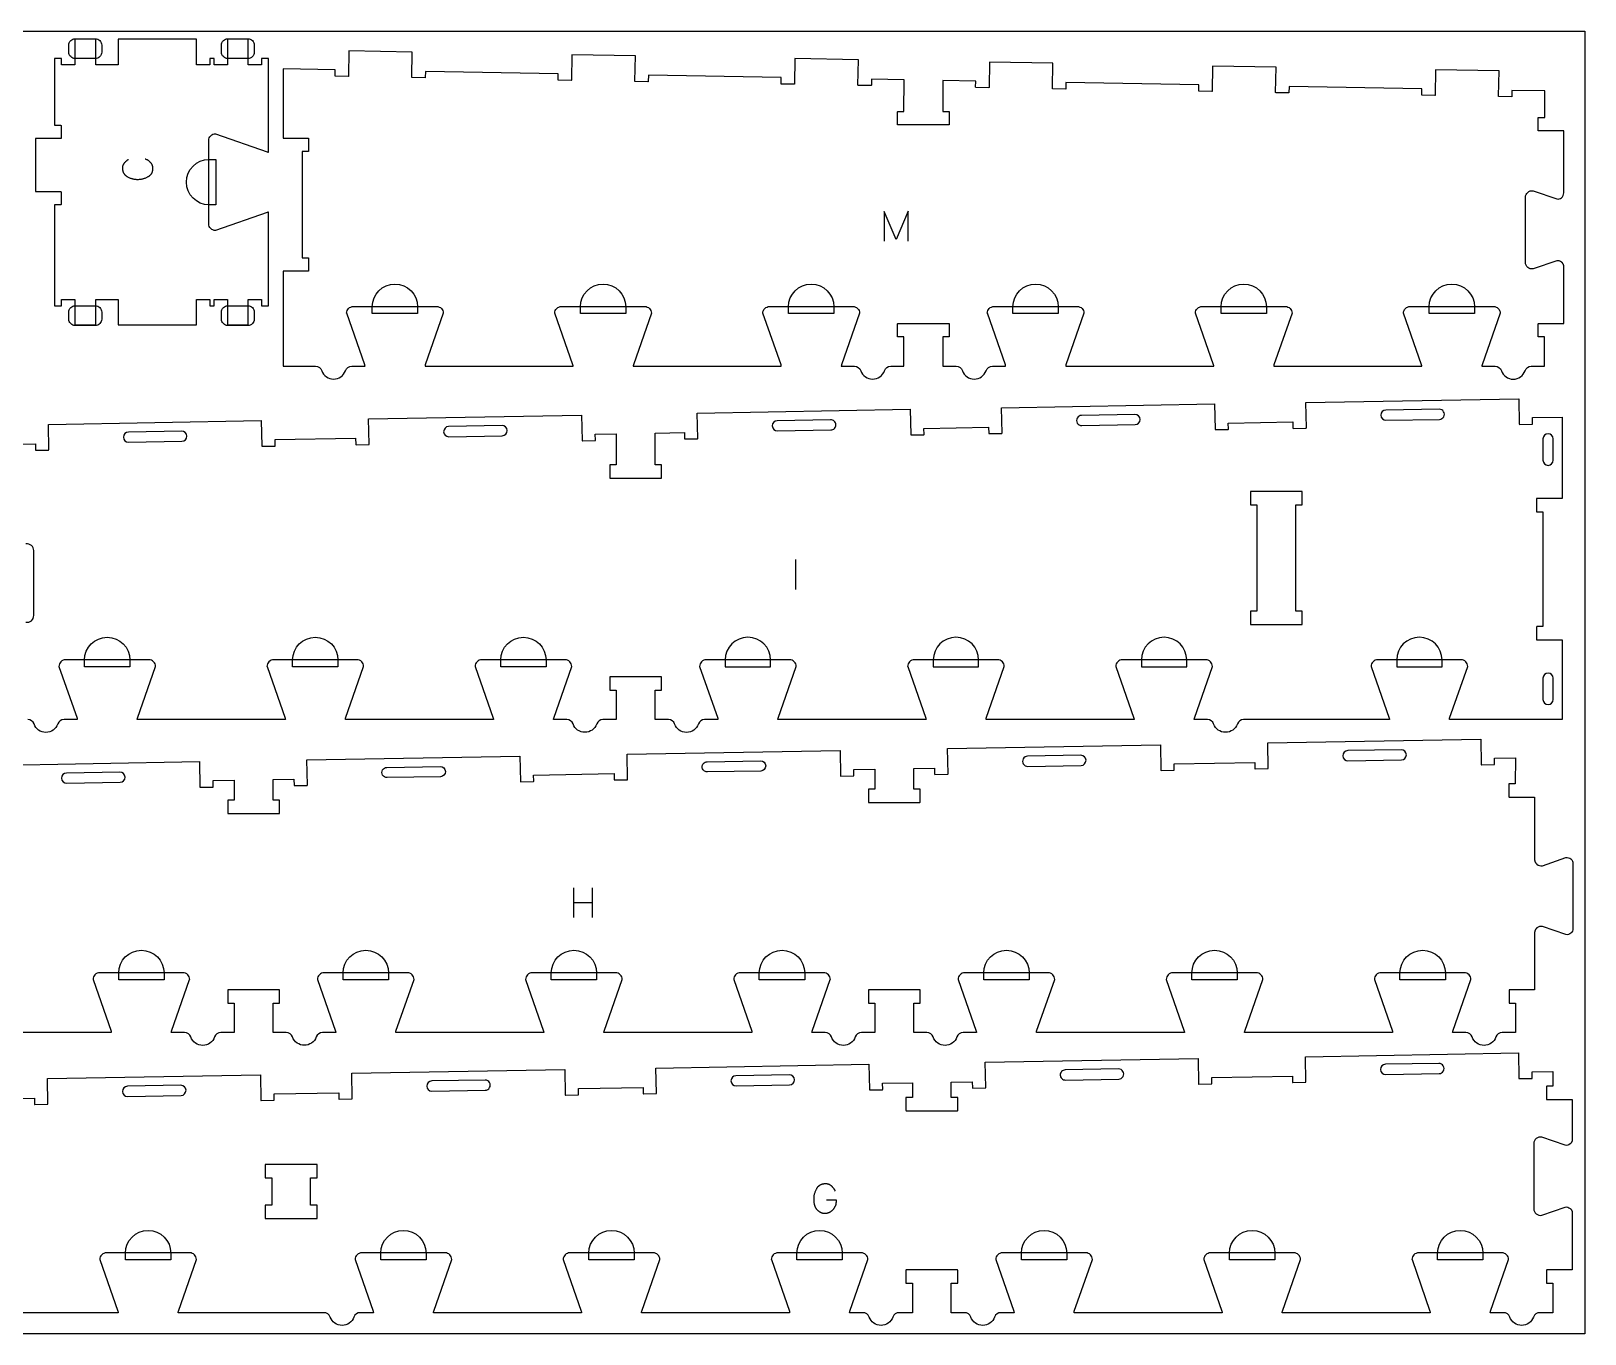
# Model space of a CAD drawing. Header units: millimetres. Extents: x -1220 to 1220, y -1930 to 1930.
# Drawn here: x -235 to 1220, y -610 to 610 of the extents above; entities that cross this region are included whole.
import ezdxf

# ---------------------------------------------------------------- set-up
doc = ezdxf.new("R2010")
doc.units = ezdxf.units.MM
for name, color, linetype, true_color in [('0_SHEET_SPRUCEPLY_2440X122', 1, 'Continuous', 0xff0000), ('1_ANYTOOL_1MMDEEP_LABELS_S', 2, 'Continuous', 0xffff00), ('3_ANYTOOL_CUTTHROUGH_INSID', 4, 'Continuous', 0x00ffff), ('4_ANYTOOL_CUTTHROUGH_OUTSI', 5, 'Continuous', 0x0000ff), ('5_ANYTOOL_HALF_MILL_9MM_IN', 3, 'Continuous', 0x00ff00)]:
    doc.layers.add(name, color=color, linetype=linetype, true_color=true_color)

msp = doc.modelspace()

# ---------------------------------------------------------------- linework, layer by layer
at = {"layer": '0_SHEET_SPRUCEPLY_2440X122'}
msp.add_lwpolyline([(1220, 610), (1220, -610), (-1220, -610), (-1220, 610)], close=True, dxfattribs=at)
at = {"layer": '1_ANYTOOL_1MMDEEP_LABELS_S'}
for points in [[(-128.4, 490.4), (-128, 490.3), (-127.7, 490.1), (-127.3, 489.9), (-126.9, 489.8), (-126.6, 489.6), (-126.3, 489.4), (-125.9, 489.2), (-125.6, 489), (-125.3, 488.7), (-125, 488.5), (-124.7, 488.3), (-124.4, 488), (-124.2, 487.7), (-123.9, 487.5), (-123.7, 487.2), (-123.4, 486.9), (-123.2, 486.6), (-123, 486.5), (-122.9, 486.3), (-122.8, 486.2), (-122.7, 486), (-122.6, 485.8), (-122.5, 485.7), (-122.4, 485.5), (-122.3, 485.4), (-122.3, 485.2), (-122.2, 485), (-122.1, 484.8), (-122, 484.7), (-122, 484.5), (-121.9, 484.3), (-121.8, 484.1), (-121.8, 484), (-121.7, 483.8), (-121.7, 483.6), (-121.6, 483.4), (-121.6, 483.2), (-121.6, 483), (-121.5, 482.8), (-121.5, 482.6), (-121.5, 482.4), (-121.5, 482.3), (-121.4, 482), (-121.4, 481.8), (-121.4, 481.6), (-121.4, 481.4), (-121.4, 481.2), (-121.4, 480.9), (-121.4, 480.6), (-121.4, 480.3), (-121.5, 480), (-121.5, 479.7), (-121.6, 479.4), (-121.6, 479.1), (-121.7, 478.8), (-121.7, 478.5), (-121.8, 478.2), (-121.9, 478), (-122, 477.7), (-122.1, 477.4), (-122.2, 477.3), (-122.2, 477.2), (-122.3, 477.1), (-122.4, 476.9), (-122.4, 476.8), (-122.5, 476.7), (-122.6, 476.6), (-122.6, 476.5), (-122.7, 476.3), (-122.8, 476.2), (-122.9, 476.1), (-123, 476), (-123.1, 475.8), (-123.3, 475.5), (-123.5, 475.3), (-123.7, 475.1), (-123.9, 474.9), (-124.1, 474.7), (-124.3, 474.5), (-124.5, 474.3), (-124.8, 474.1), (-125, 473.9), (-125.3, 473.8), (-125.5, 473.6), (-125.8, 473.4), (-126.4, 473.1), (-126.9, 472.8), (-127.5, 472.5), (-128, 472.3), (-128.6, 472.1), (-129.2, 471.8), (-129.8, 471.6), (-130.4, 471.5), (-131, 471.3), (-131.6, 471.2), (-132.2, 471.1), (-132.8, 471), (-133.5, 470.9), (-134.1, 470.9), (-134.8, 470.8), (-135.4, 470.8), (-136.1, 470.8), (-136.7, 470.9), (-137.3, 470.9), (-138, 471), (-138.6, 471.1), (-139.2, 471.2), (-139.8, 471.3), (-140.4, 471.5), (-141, 471.7), (-141.6, 471.9), (-142.2, 472.1), (-142.8, 472.3), (-143.4, 472.6), (-143.9, 472.8), (-144.5, 473.1), (-145, 473.5), (-145.3, 473.6), (-145.6, 473.8), (-145.8, 474), (-146.1, 474.2), (-146.3, 474.4), (-146.5, 474.6), (-146.7, 474.8), (-146.9, 475), (-147.1, 475.2), (-147.3, 475.4), (-147.5, 475.6), (-147.7, 475.9), (-147.8, 476), (-147.9, 476.1), (-147.9, 476.2), (-148, 476.3), (-148.1, 476.5), (-148.2, 476.6), (-148.2, 476.7), (-148.3, 476.8), (-148.4, 477.1), (-148.6, 477.3), (-148.7, 477.6), (-148.8, 477.9), (-148.9, 478.2), (-149, 478.4), (-149.1, 478.7), (-149.1, 479), (-149.2, 479.3), (-149.2, 479.6), (-149.3, 479.9), (-149.3, 480.2), (-149.4, 480.6), (-149.4, 480.9), (-149.4, 481.2), (-149.4, 481.5), (-149.4, 481.9), (-149.4, 482.3), (-149.4, 482.4), (-149.3, 482.6), (-149.3, 482.8), (-149.3, 482.9), (-149.3, 483.1), (-149.3, 483.3), (-149.2, 483.4), (-149.2, 483.6), (-149.2, 483.7), (-149.1, 483.9), (-149.1, 484.1), (-149, 484.2), (-149, 484.4), (-148.9, 484.5), (-148.9, 484.7), (-148.8, 484.8), (-148.7, 484.9), (-148.7, 485.1), (-148.6, 485.2), (-148.5, 485.4), (-148.5, 485.5), (-148.4, 485.6), (-148.3, 485.8), (-148.2, 485.9), (-148.2, 486), (-148.1, 486.2), (-148, 486.3), (-147.9, 486.4), (-147.7, 486.7), (-147.5, 486.9), (-147.3, 487.2), (-147.1, 487.4), (-146.8, 487.6), (-146.6, 487.8), (-146.4, 488.1), (-146.1, 488.3), (-145.9, 488.5), (-145.6, 488.7), (-145.4, 488.9), (-145.1, 489.1), (-144.8, 489.3), (-144.5, 489.4), (-144.3, 489.6), (-144, 489.8)], [(586.2, 413.3), (586.2, 441.3), (575, 414.8), (563.8, 441.1), (563.8, 413.3)], [(480.6, 115.1), (480.6, 87.1)], [(273.2, -220.2), (273.2, -192.2)], [(290.3, -192.2), (290.3, -220.2)], [(273.2, -205.9), (290.3, -205.9)], [(509.8, -484.4), (518.9, -484.4), (518.9, -485.2), (518.9, -485.6), (518.8, -485.9), (518.8, -486.3), (518.7, -486.7), (518.7, -487), (518.6, -487.4), (518.6, -487.7), (518.5, -488.1), (518.4, -488.4), (518.3, -488.7), (518.3, -489), (518.2, -489.3), (518.1, -489.7), (518, -490), (517.8, -490.3), (517.7, -490.5), (517.6, -490.8), (517.5, -491.1), (517.3, -491.4), (517.2, -491.6), (517, -491.9), (516.9, -492.2), (516.7, -492.4), (516.6, -492.6), (516.4, -492.9), (516.2, -493.1), (516, -493.3), (515.8, -493.6), (515.6, -493.8), (515.4, -494), (515, -494.4), (514.8, -494.6), (514.6, -494.8), (514.4, -494.9), (514.2, -495.1), (514, -495.3), (513.8, -495.4), (513.5, -495.6), (513.3, -495.7), (513.1, -495.9), (512.9, -496), (512.7, -496.1), (512.4, -496.2), (512.2, -496.3), (512, -496.5), (511.8, -496.6), (511.5, -496.6), (511.3, -496.7), (511.1, -496.8), (510.9, -496.9), (510.6, -497), (510.4, -497), (510.2, -497.1), (509.9, -497.1), (509.7, -497.2), (509.5, -497.2), (509.2, -497.2), (509, -497.3), (508.8, -497.3), (508.5, -497.3), (508.3, -497.3), (508, -497.3), (507.8, -497.3), (507.5, -497.3), (507.3, -497.3), (507.1, -497.2), (506.8, -497.2), (506.6, -497.2), (506.4, -497.1), (506.1, -497.1), (505.9, -497), (505.7, -496.9), (505.5, -496.9), (505.2, -496.8), (505, -496.7), (504.8, -496.6), (504.6, -496.5), (504.3, -496.4), (504.1, -496.3), (503.9, -496.2), (503.7, -496), (503.5, -495.9), (503.3, -495.8), (503, -495.6), (502.8, -495.5), (502.6, -495.3), (502.4, -495.2), (502.2, -495), (502, -494.8), (501.8, -494.6), (501.6, -494.4), (501.4, -494.2), (501.2, -494), (501, -493.8), (500.8, -493.6), (500.6, -493.4), (500.4, -493.1), (500.3, -492.9), (500.1, -492.7), (499.9, -492.4), (499.8, -492.1), (499.6, -491.9), (499.5, -491.6), (499.4, -491.3), (499.2, -491), (499.1, -490.7), (499, -490.4), (498.9, -490.1), (498.8, -489.8), (498.7, -489.5), (498.6, -489.1), (498.5, -488.8), (498.4, -488.5), (498.4, -488.1), (498.3, -487.7), (498.2, -487.4), (498.2, -487), (498.1, -486.6), (498.1, -486.2), (498, -485.4), (498, -484.6), (498, -483.7), (498, -483.1), (498, -482.5), (498.1, -481.9), (498.1, -481.2), (498.2, -480.6), (498.3, -480), (498.5, -479.4), (498.6, -478.8), (498.8, -478.2), (499, -477.6), (499.2, -476.9), (499.4, -476.3), (499.6, -475.8), (499.9, -475.2), (500.2, -474.6), (500.5, -474), (500.6, -473.7), (500.8, -473.4), (501, -473.1), (501.2, -472.9), (501.3, -472.6), (501.4, -472.5), (501.5, -472.4), (501.6, -472.3), (501.7, -472.1), (501.8, -472), (501.9, -471.9), (502, -471.8), (502.2, -471.7), (502.3, -471.6), (502.4, -471.5), (502.5, -471.4), (502.6, -471.3), (502.7, -471.2), (502.8, -471.1), (503, -471), (503.1, -470.9), (503.2, -470.8), (503.3, -470.8), (503.5, -470.7), (503.6, -470.6), (503.7, -470.5), (503.8, -470.4), (504, -470.4), (504.1, -470.3), (504.2, -470.2), (504.4, -470.2), (504.5, -470.1), (504.7, -470), (504.8, -470), (504.9, -469.9), (505.1, -469.9), (505.2, -469.8), (505.5, -469.7), (505.8, -469.6), (506.2, -469.6), (506.5, -469.5), (506.8, -469.4), (507.1, -469.4), (507.5, -469.3), (507.8, -469.3), (508.2, -469.3), (508.5, -469.3), (508.9, -469.3), (509.1, -469.3), (509.3, -469.3), (509.5, -469.3), (509.7, -469.3), (509.9, -469.3), (510.1, -469.3), (510.3, -469.4), (510.5, -469.4), (510.7, -469.4), (510.9, -469.5), (511.1, -469.5), (511.2, -469.6), (511.4, -469.6), (511.6, -469.7), (511.8, -469.7), (511.9, -469.8), (512.1, -469.9), (512.3, -469.9), (512.4, -470), (512.6, -470.1), (512.8, -470.2), (512.9, -470.3), (513.1, -470.4), (513.2, -470.5), (513.4, -470.6), (513.5, -470.7), (513.7, -470.8), (513.8, -470.9), (513.9, -471), (514.1, -471.1), (514.2, -471.3), (514.3, -471.4), (514.9, -471.9), (515.1, -472.2), (515.4, -472.5), (515.6, -472.8), (515.8, -473.1), (516.1, -473.3), (516.3, -473.6), (516.5, -473.9), (516.7, -474.3), (516.9, -474.6), (517.1, -474.9), (517.3, -475.2), (517.4, -475.5), (517.6, -475.9), (517.8, -476.2)]]:
    msp.add_lwpolyline(points, dxfattribs=at)
at = {"layer": '3_ANYTOOL_CUTTHROUGH_INSID'}
for points in [[(748.6, 250.1, 1), (748.7, 240.6), (798.7, 241.5, 1), (798.6, 251)], [(1033.5, 255.1, 1), (1033.7, 245.6), (1083.7, 246.4, 1), (1083.5, 255.9)], [(-144.1, 234.5, 1), (-144, 225), (-94, 225.9, 1), (-94.2, 235.4)], [(155.8, 239.7, 1), (156, 230.2), (206, 231.1, 1), (205.8, 240.6)], [(463.6, 245.1, 1), (463.8, 235.6), (513.8, 236.5, 0.414214), (518.5, 241.3, 0.414214), (513.6, 246)], [(1190.2, 208.1), (1190.2, 228.1, 1), (1180.7, 228.1), (1180.7, 208.1, 1)], [(1190.2, 4.1, 1), (1180.7, 4.1), (1180.7, -15.9, 1), (1190.2, -15.9)], [(698, -69.1, 1), (698.1, -78.6), (748.1, -77.7, 1), (747.9, -68.2)], [(997.9, -63.8, 1), (998.1, -73.3), (1048.1, -72.5, 1), (1047.9, -63)], [(-202.1, -84.8, 1), (-201.9, -94.3), (-151.9, -93.4, 1), (-152.1, -83.9)], [(98, -79.5), (147.9, -78.7, -1), (148.1, -88.2), (98.1, -89, -1)], [(397.9, -74.3), (447.9, -73.4, -1), (448.1, -82.9), (398.1, -83.8, -0.414214), (393.2, -79.1, -0.414214)], [(733.2, -362.8, 0.414214), (728.6, -367.6, 0.414214), (733.4, -372.3), (783.4, -371.4, 1), (783.2, -361.9)], [(1033.2, -357.5, 1), (1033.4, -367), (1083.4, -366.2, 1), (1083.2, -356.7)], [(-145, -378.1, 1), (-144.8, -387.6), (-94.8, -386.7, 1), (-95, -377.2)], [(140, -373.1, 1), (140.1, -382.6), (190.1, -381.8, 1), (190, -372.3)], [(424.9, -368.2, 1), (425.1, -377.7), (475.1, -376.8, 1), (474.9, -367.3)]]:
    msp.add_lwpolyline(points, format="xyb", close=True, dxfattribs=at)
for points in [[(949.2, 166.4), (955.2, 166.4), (955.2, 178.9), (906.7, 178.9), (906.7, 166.4), (912.7, 166.4), (912.7, 66.9), (906.7, 66.9), (906.7, 54.4), (955.2, 54.4), (955.2, 66.9), (949.2, 66.9)], [(-9.9, -463.8), (-9.9, -489.3), (-15.9, -489.3), (-15.9, -501.8), (32.6, -501.8), (32.6, -489.3), (26.6, -489.3), (26.6, -463.8), (32.6, -463.8), (32.6, -451.3), (-15.9, -451.3), (-15.9, -463.8)]]:
    msp.add_lwpolyline(points, close=True, dxfattribs=at)
at = {"layer": '4_ANYTOOL_CUTTHROUGH_OUTSI'}
for points in [[(-12.8, 496.6), (-12.8, 584.3), (-19.3, 584.3), (-19.3, 578.5), (-19.3, 578.5, -0.414214), (-19.5, 578.3), (-31.5, 578.3, -0.414214), (-31.8, 578.5), (-31.8, 602.3), (-51.3, 602.3), (-51.3, 578.5), (-51.3, 578.5, -0.414214), (-51.5, 578.3), (-63.5, 578.3, -0.414214), (-63.8, 578.5), (-63.8, 584.3), (-67.8, 584.3), (-67.8, 578.5), (-67.8, 578.5, -0.414214), (-68, 578.3), (-80, 578.3, -0.414214), (-80.3, 578.5), (-80.3, 602.3), (-153.8, 602.3), (-153.8, 578.5), (-153.8, 578.5, -0.4142), (-154, 578.3), (-174.5, 578.3, -0.414227), (-174.7, 578.5), (-174.7, 602.3), (-194.2, 602.3), (-194.2, 578.5), (-194.2, 578.5, -0.414214), (-194.5, 578.3), (-206.5, 578.3, -0.414214), (-206.7, 578.5), (-206.7, 584.3), (-213.2, 584.3), (-213.2, 521.8), (-207.5, 521.8), (-207.5, 521.8, -0.414214), (-207.2, 521.5), (-207.2, 509.5, -0.414214), (-207.5, 509.3), (-231.2, 509.3), (-231.2, 459.8), (-207.5, 459.8), (-207.5, 459.8, -0.414214), (-207.2, 459.5), (-207.2, 447.5, -0.414214), (-207.5, 447.3), (-213.2, 447.3), (-213.2, 352.8), (-206.7, 352.8), (-206.7, 358.5), (-206.7, 358.5, -0.414214), (-206.5, 358.8), (-194.5, 358.8, -0.414214), (-194.2, 358.5), (-194.2, 334.8), (-174.7, 334.8), (-174.7, 358.5), (-174.7, 358.5, -0.414223), (-174.5, 358.8), (-154, 358.8, -0.414204), (-153.8, 358.5), (-153.8, 334.8), (-80.3, 334.8), (-80.3, 358.5), (-80.3, 358.5, -0.414214), (-80, 358.8), (-68, 358.8, -0.414214), (-67.8, 358.5), (-67.8, 352.8), (-63.8, 352.8), (-63.8, 358.5), (-63.8, 358.5, -0.414214), (-63.5, 358.8), (-51.5, 358.8, -0.414214), (-51.3, 358.5), (-51.3, 334.8), (-31.8, 334.8), (-31.8, 358.5), (-31.8, 358.5, -0.414214), (-31.5, 358.8), (-19.5, 358.8, -0.414214), (-19.3, 358.5), (-19.3, 352.8), (-12.8, 352.8), (-12.8, 440.4), (-12.8, 440.4, 0.061485), (-14.2, 440.2), (-62.4, 423.3, -0.084368), (-62.5, 423.3, -0.414214), (-68.8, 429.5), (-68.8, 507.5, -0.414214), (-62.5, 513.8, -0.084368), (-62.4, 513.8), (-14.2, 496.9, 0.061485)], [(541.8, 291.9, 0.317837), (552.9, 284.1, 0.317837), (564, 291.9, -0.317837), (569.8, 296.1), (582.2, 296.1), (582.2, 323.6), (576.5, 323.6), (576.5, 323.6, -0.414214), (576.2, 323.8), (576.2, 335.8, -0.414214), (576.5, 336.1), (624.5, 336.1, -0.414214), (624.7, 335.8), (624.7, 323.8, -0.414214), (624.5, 323.6), (618.7, 323.6), (618.7, 296.1), (631.2, 296.1), (631.2, 296.1, -0.317837), (637, 291.9, 0.317837), (648.1, 284.1, 0.317837), (659.2, 291.9, -0.317837), (665.1, 296.1), (677.5, 296.1), (677.5, 296.3), (677.5, 296.5), (677.4, 296.6), (677.4, 296.8), (677.4, 297), (677.4, 297.1), (677.3, 297.3), (677.3, 297.5), (660.4, 345.8, -0.084368), (660.3, 345.8, -0.414214), (666.6, 352.1), (744.6, 352.1, -0.414214), (750.8, 345.8, -0.084368), (750.8, 345.8), (733.9, 297.5), (733.9, 297.3), (733.8, 297.1), (733.8, 297), (733.8, 296.8), (733.8, 296.6), (733.7, 296.5), (733.7, 296.3), (733.7, 296.1), (872.4, 296.1, 0.061485), (872.2, 297.5), (855.3, 345.8, -0.084368), (855.2, 345.8, -0.414214), (861.5, 352.1), (939.5, 352.1, -0.414214), (945.7, 345.8, -0.084368), (945.7, 345.8), (928.8, 297.5, 0.061485), (928.6, 296.1), (1067.3, 296.1), (1067.3, 296.3), (1067.3, 296.5), (1067.2, 296.6), (1067.2, 296.8), (1067.2, 297), (1067.2, 297.1), (1067.1, 297.3), (1067.1, 297.5), (1050.2, 345.8, -0.084368), (1050.1, 345.8, -0.414214), (1056.4, 352.1), (1134.4, 352.1, -0.414214), (1140.6, 345.8, -0.084368), (1140.6, 345.8), (1123.7, 297.5), (1123.7, 297.3), (1123.6, 297.1), (1123.6, 297), (1123.6, 296.8), (1123.6, 296.6), (1123.5, 296.5), (1123.5, 296.3), (1123.5, 296.1), (1135.9, 296.1, -0.317837), (1141.8, 291.9, 0.707107), (1164, 291.9, -0.317837), (1169.8, 296.1), (1182.2, 296.1), (1182.2, 323.6), (1176.5, 323.6), (1176.5, 323.6, -0.414214), (1176.2, 323.8), (1176.2, 335.8, -0.414214), (1176.5, 336.1), (1200.2, 336.1), (1200.2, 389.3), (1200.2, 389.3), (1200.2, 389.4), (1200.2, 389.6), (1200.2, 389.7), (1200.2, 389.9), (1200.2, 390), (1200.2, 390.2), (1200.1, 390.3), (1200.1, 390.5), (1200.1, 390.6), (1200, 390.8), (1200, 390.9), (1200, 391.1), (1199.9, 391.2), (1199.8, 391.4), (1199.8, 391.5), (1199.7, 391.7), (1199.6, 391.8), (1199.6, 392), (1199.5, 392.1), (1199.4, 392.2), (1199.3, 392.4), (1199.2, 392.5), (1199.2, 392.6), (1199.1, 392.8), (1199, 392.9), (1198.9, 393), (1198.8, 393.1), (1198.7, 393.2), (1198.6, 393.3), (1198.4, 393.5), (1198.3, 393.6), (1198.2, 393.7, 0.219504), (1193.6, 394.9), (1171.6, 387.3, -0.042509), (1171.5, 387.3, -0.220464), (1166.5, 388.7, -0.220464), (1164.2, 393.4), (1164.2, 454.3, -0.220464), (1166.5, 459, -0.220464), (1171.5, 460.4, -0.042509), (1171.6, 460.4), (1193.6, 452.8, 0.219504), (1198.2, 454, 0.220464), (1200.2, 458.4), (1200.2, 516.6), (1176.5, 516.6), (1176.5, 516.6, -0.414214), (1176.3, 516.8), (1176.3, 528.8, -0.414214), (1176.5, 529.1), (1182.3, 529.1), (1182.3, 553.9), (1151.7, 554.4), (1151.6, 548.7), (1151.6, 548.7, -0.414214), (1151.4, 548.4), (1139.4, 548.7, -0.414214), (1139.1, 548.9), (1139.6, 572.7), (1080.1, 573.7), (1079.7, 550), (1079.7, 550, -0.414214), (1079.4, 549.7), (1067.4, 549.9, -0.414214), (1067.2, 550.2), (1067.3, 555.9), (942.9, 558.1), (942.8, 552.3), (942.8, 552.3, -0.414214), (942.5, 552.1), (930.5, 552.3, -0.414214), (930.3, 552.6), (930.7, 576.3), (871.2, 577.3), (870.8, 553.6), (870.8, 553.6, -0.414214), (870.5, 553.4), (858.5, 553.6, -0.414214), (858.3, 553.8), (858.4, 559.6), (734, 561.7), (733.9, 556), (733.9, 556, -0.414214), (733.7, 555.7), (721.7, 556, -0.414214), (721.4, 556.2), (721.8, 580), (662.3, 581), (661.9, 557.2), (661.9, 557.2, -0.414214), (661.7, 557), (649.7, 557.2, -0.414214), (649.4, 557.5), (649.5, 563.2), (618.7, 563.7), (618.7, 534.6), (624.5, 534.6), (624.5, 534.6, -0.414214), (624.7, 534.3), (624.7, 522.3, -0.414214), (624.5, 522.1), (576.5, 522.1, -0.414214), (576.2, 522.3), (576.2, 534.3, -0.414214), (576.5, 534.6), (582.2, 534.6), (582.3, 564.4), (551.8, 564.9), (551.7, 559.2), (551.7, 559.2, -0.414214), (551.4, 558.9), (539.4, 559.1, -0.414214), (539.2, 559.4), (539.6, 583.1), (480.1, 584.2), (479.7, 560.4), (479.7, 560.4, -0.414214), (479.4, 560.2), (467.4, 560.4, -0.414214), (467.2, 560.6), (467.3, 566.4), (342.9, 568.6), (342.8, 562.8), (342.8, 562.8, -0.414214), (342.5, 562.6), (330.5, 562.8, -0.414214), (330.3, 563), (330.7, 586.8), (271.2, 587.8), (270.8, 564.1), (270.8, 564.1, -0.414214), (270.6, 563.8), (258.6, 564, -0.414214), (258.3, 564.3), (258.4, 570), (134, 572.2), (133.9, 566.5), (133.9, 566.5, -0.414214), (133.7, 566.2), (121.7, 566.4, -0.414214), (121.4, 566.7), (121.8, 590.4), (62.4, 591.5), (61.9, 567.7), (61.9, 567.7, -0.414214), (61.7, 567.5), (49.7, 567.7, -0.414214), (49.4, 567.9), (49.5, 573.7), (0.7, 574.5), (0.7, 509.7), (24.5, 509.7), (24.5, 509.7, -0.414214), (24.7, 509.5), (24.7, 497.5, -0.414214), (24.5, 497.2), (18.7, 497.2), (18.7, 397.7), (24.5, 397.7), (24.5, 397.7, -0.414214), (24.7, 397.5), (24.7, 385.5, -0.414214), (24.5, 385.2), (0.7, 385.2), (0.7, 296.1), (31.2, 296.1), (31.2, 296.1, -0.317837), (37, 291.9, 0.317837), (48.1, 284.1, 0.317837), (59.2, 291.9, -0.317837), (65.1, 296.1), (77.5, 296.1, 0.061485), (77.3, 297.5), (60.4, 345.8, -0.084368), (60.3, 345.8, -0.414214), (66.6, 352.1), (144.6, 352.1, -0.414214), (150.8, 345.8, -0.084368), (150.8, 345.8), (133.9, 297.5, 0.061485), (133.7, 296.1), (272.4, 296.1), (272.4, 296.3), (272.4, 296.5), (272.3, 296.6), (272.3, 296.8), (272.3, 297), (272.3, 297.1), (272.2, 297.3), (272.2, 297.5), (255.3, 345.8, -0.084368), (255.2, 345.8, -0.414214), (261.5, 352.1), (339.5, 352.1, -0.414214), (345.7, 345.8, -0.084368), (345.7, 345.8), (328.8, 297.5), (328.8, 297.3), (328.7, 297.1), (328.7, 297), (328.7, 296.8), (328.7, 296.6), (328.6, 296.5), (328.6, 296.3), (328.6, 296.1), (467.3, 296.1), (467.3, 296.3), (467.3, 296.5), (467.2, 296.6), (467.2, 296.8), (467.2, 297), (467.2, 297.1), (467.1, 297.3), (467.1, 297.5), (450.2, 345.8, -0.084368), (450.1, 345.8, -0.414214), (456.4, 352.1), (534.4, 352.1, -0.414214), (540.6, 345.8, -0.084368), (540.6, 345.8), (523.7, 297.5), (523.7, 297.3), (523.6, 297.1), (523.6, 297), (523.6, 296.8), (523.6, 296.6), (523.5, 296.5), (523.5, 296.3), (523.5, 296.1), (535.9, 296.1, -0.317837)]]:
    msp.add_lwpolyline(points, format="xyb", close=True, dxfattribs=at)
for points in [[(-250.8, 223.1), (-231.2, 223.5), (-231.1, 217.7), (-231.1, 217.7, 0.414214), (-230.9, 217.5), (-218.9, 217.7, 0.414214), (-218.6, 218), (-219, 241.7), (-19.6, 245.2), (-19.1, 221.4), (-19.1, 221.4, 0.414214), (-18.9, 221.2), (-6.9, 221.4, 0.414214), (-6.6, 221.7), (-6.7, 227.4), (68.7, 228.7), (68.8, 223), (68.8, 223, 0.414214), (69.1, 222.7), (81.1, 222.9, 0.414214), (81.3, 223.2), (80.9, 246.9), (280.4, 250.4), (280.8, 226.7), (280.8, 226.7, 0.414214), (281.1, 226.4), (293.1, 226.6, 0.414214), (293.3, 226.9), (293.2, 232.6), (312.8, 233), (312.7, 203.8), (307, 203.8), (307, 203.8, 0.414214), (306.7, 203.5), (306.7, 191.5, 0.414214), (307, 191.3), (355, 191.3, 0.414214), (355.2, 191.5), (355.2, 203.5, 0.414214), (355, 203.8), (349.2, 203.8), (349.2, 233.6), (376.6, 234.1), (376.7, 228.3), (376.7, 228.3, 0.414214), (376.9, 228.1), (388.9, 228.3, 0.414214), (389.2, 228.6), (388.7, 252.3), (588.2, 255.8), (588.6, 232), (588.6, 232, 0.414214), (588.9, 231.8), (600.9, 232, 0.414214), (601.1, 232.3), (601, 238), (661.5, 239.1), (661.6, 233.3), (661.6, 233.3, 0.414214), (661.9, 233.1), (673.9, 233.3, 0.414214), (674.1, 233.5), (673.7, 257.3), (873.2, 260.8), (873.6, 237), (873.6, 237, 0.414214), (873.8, 236.8), (885.8, 237, 0.414214), (886.1, 237.2), (886, 243), (946.5, 244), (946.6, 238.3), (946.6, 238.3, 0.414214), (946.8, 238), (958.8, 238.3, 0.414214), (959.1, 238.5), (958.7, 262.3), (1158.1, 265.7), (1158.5, 242), (1158.5, 242, 0.414214), (1158.8, 241.7), (1170.8, 242, 0.414214), (1171, 242.2), (1170.9, 248), (1198.7, 248.4), (1198.7, 172.3), (1175, 172.3), (1175, 172.3, 0.414214), (1174.7, 172.1), (1174.7, 160.1, 0.414214), (1175, 159.8), (1180.7, 159.8), (1180.7, 52.3), (1175, 52.3), (1175, 52.3, 0.414214), (1174.7, 52.1), (1174.7, 40.1, 0.414214), (1175, 39.8), (1198.7, 39.8), (1198.7, -34.7), (1093.1, -34.7), (1093.1, -34.7, -0.061485), (1093.3, -33.3), (1110.2, 15, 0.084368), (1110.2, 15.1, 0.414214), (1104, 21.3), (1026, 21.3, 0.414214), (1019.7, 15.1, 0.084368), (1019.8, 15), (1036.7, -33.3, -0.061485), (1036.9, -34.7), (900.3, -34.7, 0.317837), (894.5, -38.8, -0.707107), (872.3, -38.8, 0.317837), (866.4, -34.7), (854, -34.7, -0.061485), (854.2, -33.3), (871.1, 15, 0.084368), (871.1, 15.1, 0.414214), (864.9, 21.3), (786.9, 21.3, 0.414214), (780.6, 15.1, 0.084368), (780.7, 15), (797.6, -33.3, -0.061485), (797.8, -34.7), (659.1, -34.7, -0.061485), (659.3, -33.3), (676.2, 15, 0.084368), (676.2, 15.1, 0.414214), (670, 21.3), (592, 21.3, 0.414214), (585.7, 15.1, 0.084368), (585.8, 15), (602.7, -33.3, -0.061485), (602.9, -34.7), (464.2, -34.7, -0.061485), (464.4, -33.3), (481.3, 15, 0.084368), (481.3, 15.1, 0.414214), (475.1, 21.3), (397.1, 21.3, 0.414214), (390.8, 15.1, 0.084368), (390.9, 15), (407.8, -33.3, -0.061485), (408, -34.7), (395.6, -34.7, 0.317837), (389.7, -38.8, -0.317837), (378.6, -46.7, -0.317837), (367.5, -38.8, 0.317837), (361.7, -34.7), (349.2, -34.7), (349.2, -7.2), (355, -7.2), (355, -7.2, 0.414214), (355.2, -6.9), (355.2, 5.1, 0.414214), (355, 5.3), (307, 5.3, 0.414214), (306.7, 5.1), (306.7, -6.9, 0.414214), (307, -7.2), (312.7, -7.2), (312.7, -34.7), (300.3, -34.7), (300.3, -34.7, 0.317837), (294.5, -38.8, -0.707107), (272.3, -38.8, 0.317837), (266.4, -34.7), (254, -34.7, -0.061485), (254.2, -33.3), (271.1, 15, 0.084368), (271.1, 15.1, 0.414214), (264.9, 21.3), (186.9, 21.3, 0.414214), (180.6, 15.1, 0.084368), (180.7, 15), (197.6, -33.3, -0.061485), (197.8, -34.7), (59.1, -34.7, -0.061485), (59.3, -33.3), (76.2, 15, 0.084368), (76.2, 15.1, 0.414214), (70, 21.3), (-8, 21.3, 0.414214), (-14.3, 15.1, 0.084368), (-14.2, 15), (2.7, -33.3, -0.061485), (2.9, -34.7), (-135.8, -34.7, -0.061485), (-135.6, -33.3), (-118.7, 15, 0.084368), (-118.7, 15.1, 0.414214), (-124.9, 21.3), (-202.9, 21.3, 0.414214), (-209.2, 15.1, 0.084368), (-209.1, 15), (-192.2, -33.3, -0.061485), (-192, -34.7), (-204.4, -34.7, 0.317837), (-210.3, -38.8, -0.317837), (-221.4, -46.7, -0.317837), (-232.5, -38.8, 0.317837), (-238.3, -34.7)], [(-240, 56.5, 0.220464), (-235, 57.9, 0.220464), (-232.8, 62.7), (-232.8, 123.5, 0.220464), (-235, 128.3, 0.220464), (-240, 129.7, 0.042513)], [(-277, -77.6), (-77.5, -74.1), (-77.1, -97.9), (-77.1, -97.9, 0.414214), (-76.8, -98.1), (-64.8, -97.9, 0.414214), (-64.6, -97.6), (-64.7, -91.9), (-45.1, -91.5), (-45.1, -110.3), (-50.9, -110.3), (-50.9, -110.3, 0.414214), (-51.1, -110.5), (-51.1, -122.5, 0.414214), (-50.9, -122.8), (-26.9, -122.8), (-2.9, -122.8), (-2.9, -122.8, 0.414213), (-2.6, -122.5), (-2.6, -110.5, 0.414214), (-2.9, -110.3), (-8.6, -110.3), (-8.6, -90.9), (10.9, -90.6), (11, -96.3), (11, -96.3, 0.414214), (11.2, -96.6), (23.2, -96.4, 0.414214), (23.5, -96.1), (23.1, -72.4), (222.5, -68.9), (223, -92.6), (223, -92.6, 0.414214), (223.2, -92.9), (235.2, -92.7, 0.414214), (235.5, -92.4), (235.4, -86.7), (310.8, -85.3), (310.9, -91.1), (310.9, -91.1, 0.414214), (311.2, -91.3), (323.2, -91.1, 0.414214), (323.4, -90.9), (323, -67.1), (522.5, -63.6), (522.9, -87.4), (522.9, -87.4, 0.414214), (523.2, -87.6), (535.2, -87.4, 0.414214), (535.4, -87.2), (535.3, -81.4), (554.9, -81.1), (554.9, -99.8), (549.1, -99.8), (549.1, -99.8, 0.414214), (548.9, -100), (548.9, -112, 0.414214), (549.1, -112.3), (597.1, -112.3, 0.414214), (597.4, -112), (597.4, -100, 0.414214), (597.1, -99.8), (591.4, -99.8), (591.4, -80.4), (610.9, -80.1), (611, -85.8), (611, -85.8, 0.414214), (611.2, -86.1), (623.2, -85.9, 0.414214), (623.5, -85.6), (623.1, -61.9), (822.5, -58.4), (822.9, -82.1), (822.9, -82.1, 0.414214), (823.2, -82.4), (835.2, -82.2, 0.414214), (835.4, -81.9), (835.3, -76.2), (910.8, -74.9), (910.9, -80.6), (910.9, -80.6, 0.414214), (911.2, -80.9), (923.2, -80.6, 0.414214), (923.4, -80.4), (923, -56.6), (1122.5, -53.2), (1122.9, -76.9), (1122.9, -76.9, 0.414214), (1123.2, -77.2), (1135.2, -76.9, 0.414214), (1135.4, -76.7), (1135.3, -70.9), (1154.9, -70.6), (1154.8, -94.8), (1149.1, -94.8), (1149.1, -94.8, 0.414214), (1148.8, -95), (1148.8, -107, 0.414214), (1149.1, -107.3), (1172.8, -107.3), (1172.8, -165.4), (1172.8, -165.4), (1172.9, -165.6), (1172.9, -165.8), (1172.9, -165.9), (1172.9, -166.1), (1172.9, -166.3), (1172.9, -166.4), (1173, -166.6), (1173, -166.8), (1173, -166.9), (1173.1, -167.1), (1173.1, -167.3), (1173.2, -167.4), (1173.2, -167.6), (1173.3, -167.8), (1173.4, -167.9), (1173.4, -168.1), (1173.5, -168.2), (1173.6, -168.4), (1173.7, -168.5), (1173.8, -168.7), (1173.8, -168.8), (1173.9, -169), (1174, -169.1), (1174.1, -169.2), (1174.2, -169.4), (1174.3, -169.5), (1174.5, -169.6), (1174.6, -169.8), (1174.7, -169.9), (1174.8, -170), (1174.9, -170.1), (1175.1, -170.2, 0.220464), (1180.1, -171.6, 0.042513), (1180.2, -171.6), (1202.2, -163.9, -0.219504), (1206.8, -165.2, -0.220464), (1208.8, -169.6), (1208.8, -230.4, -0.220464), (1206.8, -234.8, -0.219504), (1202.2, -236.1), (1180.2, -228.5, 0.042513), (1180.1, -228.4, 0.220464), (1175.1, -229.8), (1174.9, -229.9), (1174.8, -230.1), (1174.7, -230.2), (1174.6, -230.3), (1174.5, -230.4), (1174.3, -230.5), (1174.2, -230.7), (1174.1, -230.8), (1174, -230.9), (1173.9, -231.1), (1173.8, -231.2), (1173.8, -231.4), (1173.7, -231.5), (1173.6, -231.7), (1173.5, -231.8), (1173.4, -232), (1173.4, -232.1), (1173.3, -232.3), (1173.2, -232.5), (1173.2, -232.6), (1173.1, -232.8), (1173.1, -232.9), (1173, -233.1), (1173, -233.3), (1173, -233.4), (1172.9, -233.6), (1172.9, -233.8), (1172.9, -233.9), (1172.9, -234.1), (1172.9, -234.3), (1172.9, -234.4), (1172.8, -234.6), (1172.9, -287.8), (1149.1, -287.8), (1149.1, -287.8, 0.414214), (1148.9, -288), (1148.9, -300, 0.414214), (1149.1, -300.3), (1154.9, -300.3), (1154.9, -327.8), (1142.4, -327.8), (1142.4, -327.8, 0.317837), (1136.6, -331.9, -0.317837), (1125.5, -339.8, -0.317837), (1114.4, -331.9, 0.317837), (1108.5, -327.8), (1096.1, -327.8, -0.061485), (1096.3, -326.4), (1113.2, -278.1, 0.084368), (1113.3, -278, 0.414214), (1107, -271.8), (1029, -271.8, 0.414214), (1022.8, -278, 0.084368), (1022.8, -278.1), (1039.7, -326.4, -0.061485), (1039.9, -327.8), (901.2, -327.8, -0.061485), (901.4, -326.4), (918.3, -278.1, 0.084368), (918.4, -278, 0.414214), (912.1, -271.8), (834.1, -271.8, 0.414214), (827.9, -278, 0.084368), (827.9, -278.1), (844.8, -326.4, -0.061485), (845, -327.8), (706.3, -327.8, -0.061485), (706.5, -326.4), (723.4, -278.1, 0.084368), (723.5, -278, 0.414214), (717.2, -271.8), (639.2, -271.8, 0.414214), (633, -278, 0.084368), (633, -278.1), (649.9, -326.4, -0.061485), (650.1, -327.8), (637.7, -327.8, 0.317837), (631.8, -331.9, -0.317837), (620.7, -339.8, -0.317837), (609.6, -331.9, 0.317837), (603.8, -327.8), (591.4, -327.8), (591.4, -300.3), (597.1, -300.3), (597.1, -300.3, 0.414214), (597.4, -300), (597.4, -288, 0.414214), (597.1, -287.8), (549.1, -287.8, 0.414214), (548.9, -288), (548.9, -300, 0.414214), (549.1, -300.3), (554.9, -300.3), (554.9, -327.8), (542.4, -327.8), (542.4, -327.8, 0.317837), (536.6, -331.9, -0.317837), (525.5, -339.8, -0.317837), (514.4, -331.9, 0.317837), (508.5, -327.8), (496.1, -327.8, -0.061485), (496.3, -326.4), (513.2, -278.1, 0.084368), (513.3, -278, 0.414214), (507, -271.8), (429, -271.8, 0.414214), (422.8, -278, 0.084368), (422.8, -278.1), (439.7, -326.4, -0.061485), (439.9, -327.8), (301.2, -327.8, -0.061485), (301.4, -326.4), (318.3, -278.1, 0.084368), (318.4, -278, 0.414214), (312.1, -271.8), (234.1, -271.8, 0.414214), (227.9, -278, 0.084368), (227.9, -278.1), (244.8, -326.4, -0.061485), (245, -327.8), (106.3, -327.8, -0.061485), (106.5, -326.4), (123.4, -278.1, 0.084368), (123.5, -278, 0.414214), (117.2, -271.8), (39.2, -271.8, 0.414214), (33, -278, 0.084368), (33, -278.1), (49.9, -326.4, -0.061485), (50.1, -327.8), (37.7, -327.8, 0.317837), (31.8, -331.9, -0.707107), (9.6, -331.9, 0.317837), (3.8, -327.8), (-8.6, -327.8), (-8.6, -300.3), (-2.9, -300.3), (-2.9, -300.3, 0.414214), (-2.6, -300), (-2.6, -288, 0.414214), (-2.9, -287.8), (-50.9, -287.8, 0.414214), (-51.1, -288), (-51.1, -300, 0.414214), (-50.9, -300.3), (-45.1, -300.3), (-45.1, -327.8), (-57.6, -327.8), (-57.6, -327.8, 0.317837), (-63.4, -331.9, -0.317837), (-74.5, -339.8, -0.317837), (-85.6, -331.9, 0.317837), (-91.5, -327.8), (-103.9, -327.8, -0.061485), (-103.7, -326.4), (-86.8, -278.1, 0.084368), (-86.7, -278, 0.414214), (-93, -271.8), (-171, -271.8, 0.414214), (-177.2, -278, 0.084368), (-177.2, -278.1), (-160.3, -326.4, -0.061485), (-160.1, -327.8), (-298.8, -327.8, -0.061485)], [(-259.4, -389.6), (-232.1, -389.1), (-232, -394.9), (-232, -394.9, 0.414214), (-231.7, -395.1), (-219.7, -394.9, 0.414214), (-219.5, -394.7), (-219.9, -370.9), (-20.4, -367.4), (-20, -391.2), (-20, -391.2, 0.414214), (-19.7, -391.4), (-7.7, -391.2, 0.414214), (-7.5, -391), (-7.6, -385.2), (52.9, -384.2), (53, -389.9), (53, -389.9, 0.414214), (53.3, -390.2), (65.3, -389.9, 0.414214), (65.5, -389.7), (65.1, -365.9), (264.6, -362.5), (265, -386.2), (265, -386.2, 0.414214), (265.2, -386.5), (277.2, -386.2, 0.414214), (277.5, -386), (277.4, -380.2), (337.9, -379.2), (338, -384.9), (338, -384.9, 0.414214), (338.2, -385.2), (350.2, -385, 0.414214), (350.5, -384.7), (350, -361), (549.5, -357.5), (549.9, -381.2), (549.9, -381.2, 0.414214), (550.2, -381.5), (562.2, -381.3, 0.414214), (562.4, -381), (562.3, -375.3), (590.1, -374.8), (590.1, -388.5), (584.4, -388.5), (584.4, -388.5, 0.414214), (584.1, -388.7), (584.1, -400.7, 0.414214), (584.4, -401), (632.4, -401, 0.414214), (632.6, -400.7), (632.6, -388.7, 0.414214), (632.4, -388.5), (626.6, -388.5), (626.6, -374.1), (646.2, -373.8), (646.3, -379.6), (646.3, -379.6, 0.414214), (646.5, -379.8), (658.5, -379.6, 0.414214), (658.8, -379.3), (658.4, -355.6), (857.8, -352.1), (858.2, -375.9), (858.2, -375.9, 0.414214), (858.5, -376.1), (870.5, -375.9, 0.414214), (870.7, -375.6), (870.6, -369.9), (946.1, -368.6), (946.2, -374.3), (946.2, -374.3, 0.414214), (946.5, -374.6), (958.5, -374.4, 0.414214), (958.7, -374.1), (958.3, -350.4), (1157.8, -346.9), (1158.2, -370.6), (1158.2, -370.6, 0.414214), (1158.4, -370.9), (1170.4, -370.7, 0.414214), (1170.7, -370.4), (1170.6, -364.7), (1190.1, -364.3), (1190.1, -378), (1184.4, -378), (1184.4, -378, 0.414214), (1184.1, -378.3), (1184.1, -390.3, 0.414214), (1184.4, -390.5), (1208.1, -390.5), (1208.1, -427.7), (1208.1, -427.7), (1208.1, -427.9), (1208.1, -428), (1208.1, -428.2), (1208.1, -428.3), (1208.1, -428.5), (1208.1, -428.7), (1208, -428.8), (1208, -429), (1208, -429.1), (1207.9, -429.3), (1207.9, -429.4), (1207.8, -429.6), (1207.8, -429.7), (1207.7, -429.9), (1207.7, -430), (1207.6, -430.2), (1207.5, -430.3), (1207.5, -430.4), (1207.4, -430.6), (1207.3, -430.7), (1207.2, -430.8), (1207.1, -431), (1207, -431.1), (1207, -431.2), (1206.9, -431.4), (1206.8, -431.5), (1206.7, -431.6), (1206.5, -431.7), (1206.4, -431.8), (1206.3, -431.9), (1206.2, -432), (1206.1, -432.1, -0.219504), (1201.5, -433.4), (1179.5, -425.7, 0.042513), (1179.4, -425.7, 0.220464), (1174.3, -427.1, 0.220464), (1172.1, -431.9), (1172.1, -492.7, 0.220464), (1174.3, -497.5, 0.220464), (1179.4, -498.9, 0.042513), (1179.5, -498.9), (1201.5, -491.2, -0.219504), (1206.1, -492.5), (1206.2, -492.6), (1206.3, -492.7), (1206.4, -492.8), (1206.5, -492.9), (1206.7, -493), (1206.8, -493.2), (1206.9, -493.3), (1207, -493.4), (1207, -493.5), (1207.1, -493.7), (1207.2, -493.8), (1207.3, -493.9), (1207.4, -494.1), (1207.5, -494.2), (1207.5, -494.3), (1207.6, -494.5), (1207.7, -494.6), (1207.7, -494.8), (1207.8, -494.9), (1207.8, -495.1), (1207.9, -495.2), (1207.9, -495.4), (1208, -495.5), (1208, -495.7), (1208, -495.8), (1208.1, -496), (1208.1, -496.1), (1208.1, -496.3), (1208.1, -496.4), (1208.1, -496.6), (1208.1, -496.7), (1208.1, -496.9), (1208.1, -550.1), (1184.4, -550.1), (1184.4, -550.1, 0.414214), (1184.1, -550.3), (1184.1, -562.3, 0.414214), (1184.4, -562.6), (1190.1, -562.6), (1190.1, -590.1), (1177.7, -590.1), (1177.7, -590.1, 0.317837), (1171.8, -594.2, -0.707107), (1149.7, -594.2, 0.317837), (1143.8, -590.1), (1131.4, -590.1, -0.061485), (1131.6, -588.7), (1148.5, -540.4, 0.084368), (1148.5, -540.3, 0.414214), (1142.3, -534.1), (1064.3, -534.1, 0.414214), (1058, -540.3, 0.084368), (1058.1, -540.4), (1074.9, -588.7, -0.061485), (1075.2, -590.1), (936.5, -590.1, -0.061485), (936.7, -588.7), (953.6, -540.4, 0.084368), (953.6, -540.3, 0.414214), (947.4, -534.1), (869.4, -534.1, 0.414214), (863.1, -540.3, 0.084368), (863.2, -540.4), (880, -588.7, -0.061485), (880.3, -590.1), (741.6, -590.1, -0.061485), (741.8, -588.7), (758.7, -540.4, 0.084368), (758.7, -540.3, 0.414214), (752.5, -534.1), (674.5, -534.1, 0.414214), (668.2, -540.3, 0.084368), (668.3, -540.4), (685.1, -588.7, -0.061485), (685.4, -590.1), (673, -590.1, 0.317837), (667.1, -594.2, -0.707107), (644.9, -594.2, 0.317837), (639, -590.1), (626.6, -590.1), (626.6, -562.6), (632.4, -562.6), (632.4, -562.6, 0.414214), (632.6, -562.3), (632.6, -550.3, 0.414214), (632.4, -550.1), (584.4, -550.1, 0.414214), (584.1, -550.3), (584.1, -562.3, 0.414214), (584.4, -562.6), (590.1, -562.6), (590.1, -590.1), (577.7, -590.1), (577.7, -590.1, 0.317837), (571.8, -594.2, -0.707107), (549.7, -594.2, 0.317837), (543.8, -590.1), (531.4, -590.1, -0.061485), (531.6, -588.7), (548.5, -540.4, 0.084368), (548.5, -540.3, 0.414214), (542.3, -534.1), (464.3, -534.1, 0.414214), (458, -540.3, 0.084368), (458.1, -540.4), (474.9, -588.7, -0.061485), (475.2, -590.1), (336.5, -590.1, -0.061485), (336.7, -588.7), (353.6, -540.4, 0.084368), (353.6, -540.3, 0.414214), (347.4, -534.1), (269.4, -534.1, 0.414214), (263.1, -540.3, 0.084368), (263.2, -540.4), (280, -588.7, -0.061485), (280.3, -590.1), (141.6, -590.1, -0.061485), (141.8, -588.7), (158.7, -540.4, 0.084368), (158.7, -540.3, 0.414214), (152.5, -534.1), (74.5, -534.1, 0.414214), (68.2, -540.3, 0.084368), (68.3, -540.4), (85.1, -588.7, -0.061485), (85.4, -590.1), (73, -590.1, 0.317837), (67.1, -594.2, -0.707107), (44.9, -594.2, 0.317837), (39, -590.1), (-97.5, -590.1, -0.061485), (-97.3, -588.7), (-80.4, -540.4, 0.084368), (-80.4, -540.3, 0.414214), (-86.6, -534.1), (-164.6, -534.1, 0.414214), (-170.9, -540.3, 0.084368), (-170.8, -540.4), (-154, -588.7, -0.061485), (-153.7, -590.1), (-259.4, -590.1)]]:
    msp.add_lwpolyline(points, format="xyb", dxfattribs=at)
at = {"layer": '5_ANYTOOL_HALF_MILL_9MM_IN'}
for points in [[(-175.1, 602.8, -0.414214), (-169.1, 596.8), (-169.1, 590.3, -0.414214), (-175.1, 584.3), (-193.9, 584.3, -0.414214), (-199.9, 590.3), (-199.9, 596.8, -0.414214), (-193.9, 602.8)], [(-32.2, 602.8, -0.414214), (-26.2, 596.8), (-26.2, 590.3, -0.414214), (-32.2, 584.3), (-50.9, 584.3, -0.414214), (-56.9, 590.3), (-56.9, 596.8, -0.414214), (-50.9, 602.8)], [(-68.5, 447.3, -1), (-68.5, 489.8), (-68.3, 489.8), (-62.3, 489.8), (-62.3, 447.3), (-68.3, 447.3), (-68.5, 447.3)], [(84.3, 351.8, -1), (126.8, 351.8), (126.8, 351.6), (126.8, 345.6), (84.3, 345.6), (84.3, 351.6), (84.3, 351.8)], [(279.2, 351.8, -1), (321.7, 351.8), (321.7, 351.6), (321.7, 345.6), (279.2, 345.6), (279.2, 351.6), (279.2, 351.8)], [(474.1, 351.8, -1), (516.6, 351.8), (516.6, 351.6), (516.6, 345.6), (474.1, 345.6), (474.1, 351.6), (474.1, 351.8)], [(684.3, 351.8, -1), (726.8, 351.8), (726.8, 351.6), (726.8, 345.6), (684.3, 345.6), (684.3, 351.6), (684.3, 351.8)], [(879.2, 351.8, -1), (921.7, 351.8), (921.7, 351.6), (921.7, 345.6), (879.2, 345.6), (879.2, 351.6), (879.2, 351.8)], [(1074.1, 351.8, -1), (1116.6, 351.8), (1116.6, 351.6), (1116.6, 345.6), (1074.1, 345.6), (1074.1, 351.6), (1074.1, 351.8)], [(-175.1, 352.8, -0.414214), (-169.1, 346.8), (-169.1, 340.3, -0.414214), (-175.1, 334.3), (-193.9, 334.3, -0.414214), (-199.9, 340.3), (-199.9, 346.8, -0.414214), (-193.9, 352.8)], [(-32.2, 352.8, -0.414214), (-26.2, 346.8), (-26.2, 340.3, -0.414214), (-32.2, 334.3), (-50.9, 334.3, -0.414214), (-56.9, 340.3), (-56.9, 346.8, -0.414214), (-50.9, 352.8)], [(-185.2, 21.1, -1), (-142.7, 21.1), (-142.7, 20.8), (-142.7, 14.8), (-185.2, 14.8), (-185.2, 20.8), (-185.2, 21.1)], [(9.7, 21.1, -1), (52.2, 21.1), (52.2, 20.8), (52.2, 14.8), (9.7, 14.8), (9.7, 20.8), (9.7, 21.1)], [(204.6, 21.1, -1), (247.1, 21.1), (247.1, 20.8), (247.1, 14.8), (204.6, 14.8), (204.6, 20.8), (204.6, 21.1)], [(457.3, 21.1, 1), (414.8, 21.1), (414.8, 20.8), (414.8, 14.8), (457.3, 14.8), (457.3, 20.8), (457.3, 21.1)], [(652.2, 21.1, 1), (609.7, 21.1), (609.7, 20.8), (609.7, 14.8), (652.2, 14.8), (652.2, 20.8), (652.2, 21.1)], [(847.1, 21.1, 1), (804.6, 21.1), (804.6, 20.8), (804.6, 14.8), (847.1, 14.8), (847.1, 20.8), (847.1, 21.1)], [(1086.2, 21.1, 1), (1043.7, 21.1), (1043.7, 20.8), (1043.7, 14.8), (1086.2, 14.8), (1086.2, 20.8), (1086.2, 21.1)], [(-153.2, -272, -1), (-110.7, -272), (-110.7, -272.3), (-110.7, -278.3), (-153.2, -278.3), (-153.2, -272.3), (-153.2, -272)], [(57, -272, -1), (99.5, -272), (99.5, -272.3), (99.5, -278.3), (57, -278.3), (57, -272.3), (57, -272)], [(251.9, -272, -1), (294.4, -272), (294.4, -272.3), (294.4, -278.3), (251.9, -278.3), (251.9, -272.3), (251.9, -272)], [(446.8, -272, -1), (489.3, -272), (489.3, -272.3), (489.3, -278.3), (446.8, -278.3), (446.8, -272.3), (446.8, -272)], [(657, -272, -1), (699.5, -272), (699.5, -272.3), (699.5, -278.3), (657, -278.3), (657, -272.3), (657, -272)], [(851.9, -272, -1), (894.4, -272), (894.4, -272.3), (894.4, -278.3), (851.9, -278.3), (851.9, -272.3), (851.9, -272)], [(1046.8, -272, -1), (1089.3, -272), (1089.3, -272.3), (1089.3, -278.3), (1046.8, -278.3), (1046.8, -272.3), (1046.8, -272)], [(-146.9, -534.3, -1), (-104.4, -534.3), (-104.4, -534.6), (-104.4, -540.6), (-146.9, -540.6), (-146.9, -534.6), (-146.9, -534.3)], [(92.2, -534.3, -1), (134.7, -534.3), (134.7, -534.6), (134.7, -540.6), (92.2, -540.6), (92.2, -534.6), (92.2, -534.3)], [(287.1, -534.3, -1), (329.6, -534.3), (329.6, -534.6), (329.6, -540.6), (287.1, -540.6), (287.1, -534.6), (287.1, -534.3)], [(482, -534.3, -1), (524.5, -534.3), (524.5, -534.6), (524.5, -540.6), (482, -540.6), (482, -534.6), (482, -534.3)], [(692.2, -534.3, -1), (734.7, -534.3), (734.7, -534.6), (734.7, -540.6), (692.2, -540.6), (692.2, -534.6), (692.2, -534.3)], [(887.1, -534.3, -1), (929.6, -534.3), (929.6, -534.6), (929.6, -540.6), (887.1, -540.6), (887.1, -534.6), (887.1, -534.3)], [(1082, -534.3, -1), (1124.5, -534.3), (1124.5, -534.6), (1124.5, -540.6), (1082, -540.6), (1082, -534.6), (1082, -534.3)]]:
    msp.add_lwpolyline(points, format="xyb", close=True, dxfattribs=at)

doc.saveas('drawing.dxf')
